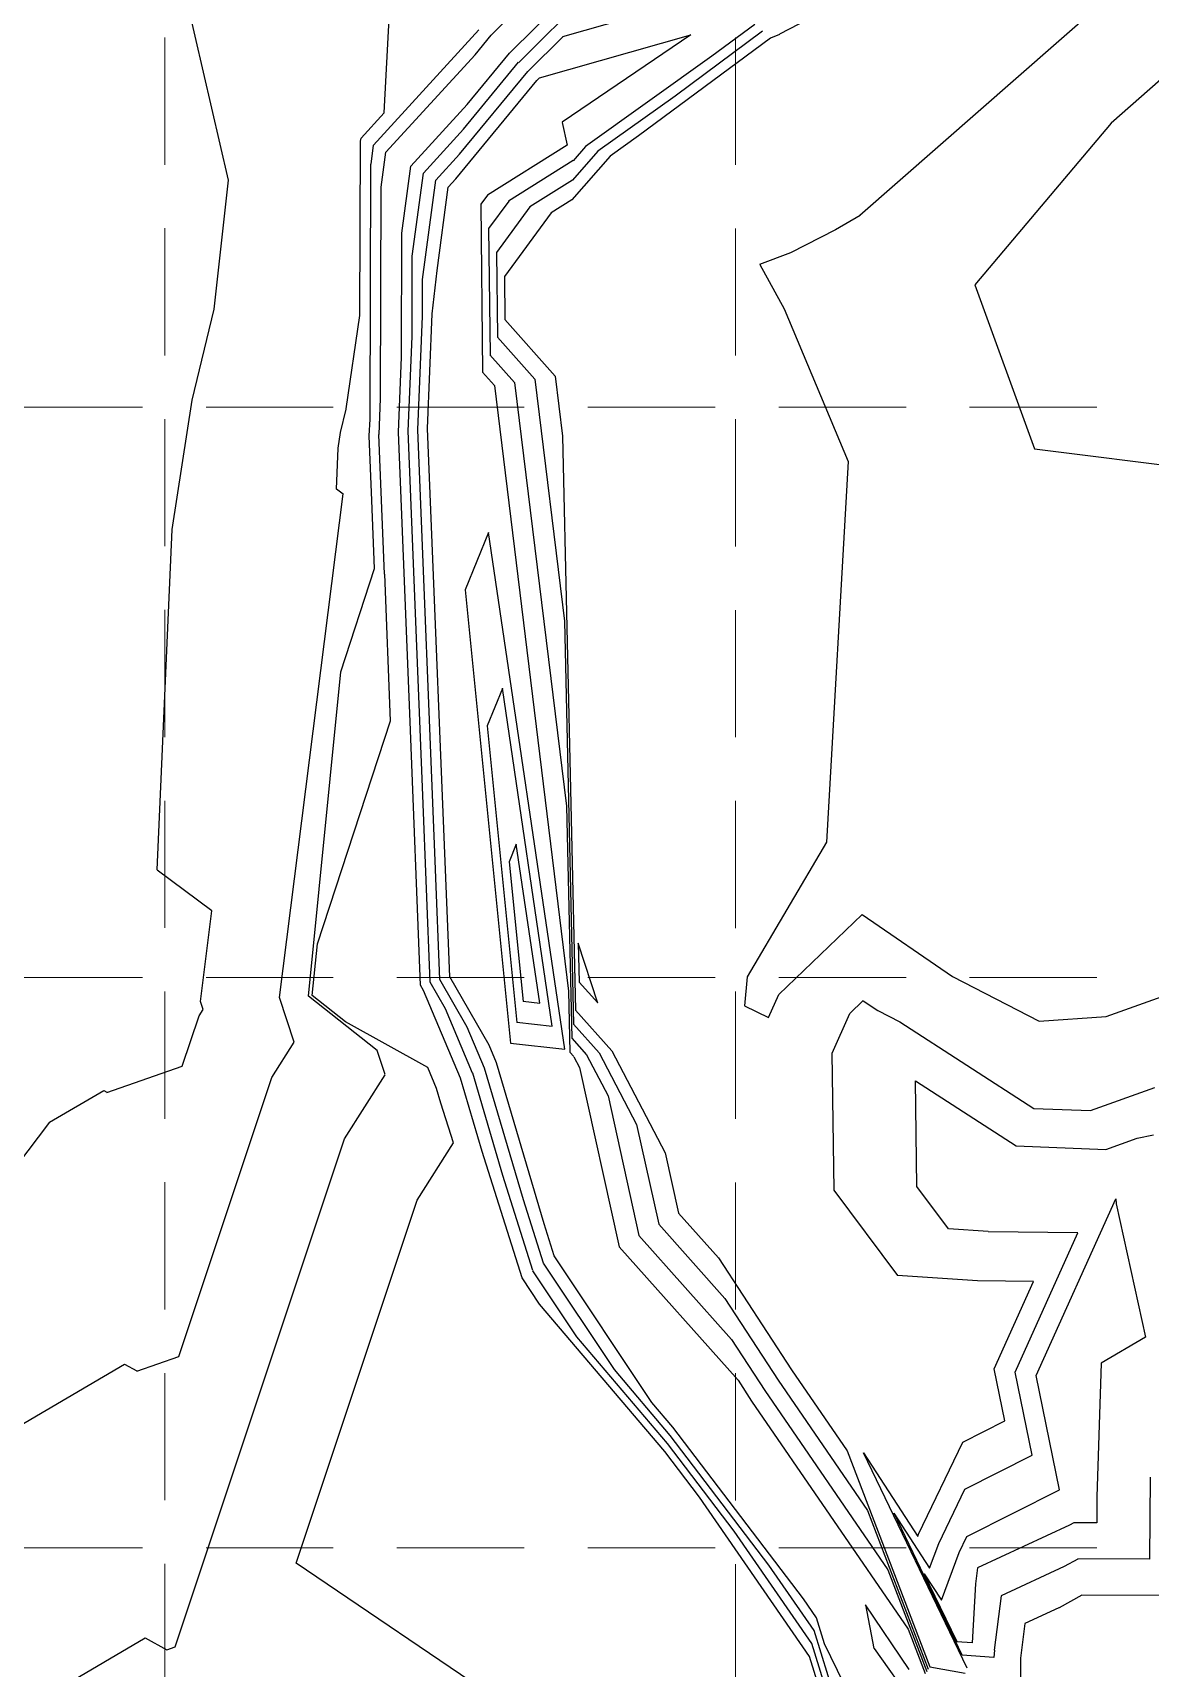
# Model space of a CAD drawing. Header units: feet. Extents: x 10084 to 13321, y 3329 to 8503.
# Drawn here: x 11764.7 to 11922.8, y 5657 to 5888.4 of the extents above; entities that cross this region are included whole.
import ezdxf

# ---------------------------------------------------------------- set-up
doc = ezdxf.new("R2010")
doc.units = ezdxf.units.FT
doc.header["$LTSCALE"] = 40
doc.header["$MEASUREMENT"] = 0
doc.linetypes.add('DASHED', pattern=[0.75, 0.5, -0.25])
doc.linetypes.add('HIDDEN', pattern=[0.375, 0.25, -0.125])
doc.layers.add('CONT-L', color=55, linetype='Continuous')
doc.layers.add('GRID', color=254, linetype='DASHED')

msp = doc.modelspace()

# ---------------------------------------------------------------- linework, layer by layer
at = {"layer": 'CONT-L', "color": 5}
for points, elevation in [([(11792.43, 5867.58), (11782.99, 5908.38)], 554), ([(11832.16, 5885.54), (11843.25, 5896.56)], 549), ([(11829.57, 5888.1), (11833.83, 5892.34)], 551), ([(11915.16, 5891.91), (11881.73, 5862.57)], 551), ([(11836.39, 5882.04), (11857.82, 5888.16)], 546), ([(11867.96, 5888.64), (11855.58, 5879.47)], 548), ([(11869.05, 5887.66), (11850.4, 5873.84)], 549), ([(11814.69, 5871.56), (11827.28, 5885.32)], 551), ([(11825.65, 5874.78), (11833.45, 5884.26)], 548), ([(11824.56, 5867.75), (11836.04, 5881.69)], 546), ([(11825.1, 5871.27), (11834.75, 5882.97)], 547), ([(11836.04, 5881.69), (11836.39, 5882.04)], 546), ([(11855.58, 5879.47), (11844.67, 5871.67)], 548), ([(11811.16, 5873.54), (11814.44, 5877.12)], 553), ([(11811.1, 5873.08), (11811.16, 5873.54)], 553), ([(11812.57, 5869.83), (11812.93, 5872.55)], 552), ([(11850.4, 5873.84), (11846.41, 5870.99)], 549), ([(11816.95, 5860.06), (11818.22, 5869.57)], 549), ([(11844.67, 5871.67), (11841.07, 5867.57)], 548), ([(11790.39, 5849.34), (11792.43, 5867.58)], 554), ([(11819.87, 5853.54), (11821.74, 5867.59)], 547), ([(11841.07, 5867.57), (11835.04, 5863.79)], 548), ([(11840.99, 5864.81), (11838.05, 5862.96)], 549), ([(11828.1, 5864.16), (11828.34, 5840.39)], 546), ([(11832.04, 5864.61), (11829.21, 5860.75)], 547), ([(11829.21, 5860.75), (11829.4, 5842.88)], 547), ([(11816.88, 5842.52), (11816.95, 5860.06)], 549), ([(11818.37, 5845.44), (11818.41, 5856.8)], 548), ([(11819.85, 5848.36), (11819.87, 5853.54)], 547), ([(11897.96, 5852.76), (11906.4, 5829.56)], 552), ([(11871.02, 5849.37), (11880.08, 5827.75)], 551), ([(11816.45, 5831.92), (11816.88, 5842.52)], 549), ([(11828.34, 5840.39), (11830.02, 5838.51)], 546), ([(11835.75, 5839.4), (11839.94, 5805.17)], 548), ([(11838.62, 5839.85), (11839.66, 5831.35)], 549), ([(11823.51, 5759.63), (11820.56, 5832.43)], 546), ([(11814.5, 5811.81), (11813.7, 5831.57)], 551), ([(11799.64, 5751.9), (11808.61, 5823.17)], 553), ([(11829.19, 5817.71), (11825.91, 5809.61)], 546), ([(11838.21, 5747.87), (11831.15, 5795.67)], 547), ([(11805, 5759.53), (11815.31, 5791.09)], 551), ([(11819.56, 5753.68), (11818.11, 5790.93)], 549), ([(11790.07, 5764.2), (11782.32, 5769.96)], 554), ([(11804.26, 5752.2), (11805, 5759.53)], 551), ([(11823.7, 5754.86), (11823.51, 5759.63)], 546), ([(11844.64, 5751.14), (11841.89, 5759.6)], 551), ([(11841.89, 5759.6), (11842.01, 5754.08)], 551), ([(11823.1, 5750.32), (11820.94, 5754.07)], 548), ([(11826.19, 5747.74), (11822.32, 5754.47)], 547), ([(11829.29, 5745.16), (11823.7, 5754.86)], 546), ([(11894.83, 5754.87), (11907.09, 5748.59)], 551), ([(11834.07, 5751.38), (11836.44, 5751.12)], 548), ([(11840.51, 5752.8), (11840.7, 5744.17)], 546), ([(11882.19, 5751.47), (11884.24, 5750.06)], 549), ([(11916.57, 5749.24), (11928.43, 5753.47)], 551), ([(11788.82, 5750.21), (11788.45, 5751.34)], 554), ([(11865.4, 5750.72), (11868.8, 5749.1)], 551), ([(11877.8, 5744.05), (11880.29, 5749.65)], 549), ([(11907.09, 5748.59), (11916.57, 5749.24)], 551), ([(11833.18, 5748.41), (11838.21, 5747.87)], 547), ([(11887.36, 5748.46), (11906.31, 5736.23)], 549), ([(11798.53, 5740.62), (11801.68, 5745.6)], 553), ([(11830.34, 5742.67), (11829.29, 5745.16)], 546), ([(11775.2, 5738.5), (11785.88, 5742.19)], 554), ([(11837.05, 5719.87), (11830.34, 5742.67)], 546), ([(11808.81, 5731.93), (11814.55, 5741)], 552), ([(11828.29, 5730.14), (11825.25, 5740.5)], 549), ([(11889.78, 5725.16), (11889.58, 5740.12)], 548), ([(11767.12, 5734.27), (11774.76, 5738.74)], 554), ([(11824.23, 5731.36), (11822.46, 5736.98)], 551), ([(11850.14, 5733.97), (11853.26, 5719.83)], 548), ([(11916.48, 5730.42), (11920.92, 5732.01)], 548), ([(11920.92, 5732.01), (11923.23, 5732.49)], 548), ([(11833.93, 5712.23), (11828.29, 5730.14)], 549), ([(11835.44, 5713.27), (11831.21, 5726.72)], 548), ([(11801.99, 5671.87), (11819.1, 5723.24)], 551), ([(11906.65, 5698.41), (11917.9, 5723.45)], 547), ([(11917.9, 5723.45), (11917.94, 5722.74)], 547), ([(11853.26, 5719.83), (11862.63, 5709.31)], 548), ([(11899.86, 5718.79), (11894.25, 5719.17)], 548), ([(11903.69, 5698.89), (11912.56, 5718.62)], 548), ([(11852.28, 5694.63), (11838.47, 5715.36)], 546), ([(11847.67, 5716.65), (11864.49, 5697.75)], 546), ([(11861.71, 5715.08), (11872.03, 5699.25)], 549), ([(11836.4, 5708.52), (11833.93, 5712.23)], 549), ([(11846.99, 5699.26), (11836.95, 5714.31)], 547), ([(11900.73, 5699.37), (11906.28, 5711.71)], 549), ([(11862.63, 5709.31), (11870.15, 5697.77)], 548), ([(11854.89, 5689.96), (11846.99, 5699.26)], 547), ([(11870.15, 5697.77), (11882.79, 5679.35)], 548), ([(11866.4, 5694.82), (11888.55, 5662.53)], 546), ([(11890.02, 5675.96), (11896.27, 5689.01)], 549), ([(11896.55, 5682.34), (11906.09, 5687.14)], 548), ([(11892.89, 5674.68), (11896.55, 5682.34)], 548), ([(11922.79, 5684.04), (11922.69, 5672.44)], 548), ([(11886.53, 5678.95), (11891.58, 5671.16)], 548), ([(11911.99, 5677.6), (11911.38, 5677.26)], 547), ([(11889.92, 5675.68), (11890.02, 5675.96)], 549), ([(11895.75, 5673.4), (11896.84, 5675.66)], 547), ([(11893.24, 5666.65), (11895.75, 5673.4)], 547), ([(11875.24, 5662.33), (11868.83, 5671.61)], 547), ([(11898.36, 5671.21), (11898.07, 5668.94)], 547), ([(11910.63, 5671.41), (11901.71, 5667.27)], 548), ([(11922.69, 5672.44), (11912.54, 5672.47)], 548), ([(11888.68, 5656.81), (11882.49, 5665.99)], 546), ([(11780.64, 5661.29), (11783.68, 5659.62)], 552), ([(11900.68, 5658.54), (11896.18, 5658.87)], 548)]:
    msp.add_lwpolyline(points, dxfattribs=dict(at, elevation=elevation))
at = {"layer": 'CONT-L', "color": 5, "extrusion": (0.998601, -0.052884, 0), "elevation": 11487.1}
msp.add_lwpolyline([(6493.69, 553), (6516.84, 553)], dxfattribs=at)
at = {"layer": 'CONT-L', "color": 5, "extrusion": (0.463628, -0.88603, 0), "elevation": 286.28}
msp.add_lwpolyline([(13262.74, 549), (13247.41, 549)], dxfattribs=at)
at = {"layer": 'CONT-L', "color": 5, "extrusion": (0.704644, -0.709561, 0), "elevation": 4163.14}
msp.add_lwpolyline([(12542.86, 548), (12556.39, 548)], dxfattribs=at)
at = {"layer": 'CONT-L', "color": 5, "extrusion": (0.274481, -0.961593, 0), "elevation": -2412}
msp.add_lwpolyline([(13001.11, 547), (13020.13, 547)], dxfattribs=at)
at = {"layer": 'CONT-L', "color": 5, "extrusion": (0.737908, -0.674902, 0)}
for points, elevation in [([(12305.96, 552), (12328.04, 552)], 4753.46), ([(12307.34, 549), (12319.15, 549)], 4759.37), ([(12307.8, 548), (12316.19, 548)], 4761.33), ([(12308.25, 547), (12313.23, 547)], 4763.3), ([(12308.71, 546), (12310.27, 546)], 4765.27)]:
    msp.add_lwpolyline(points, dxfattribs=dict(at, elevation=elevation))
at = {"layer": 'CONT-L', "color": 5, "extrusion": (0.771705, -0.635981, 0)}
for points, elevation in [([(12063.66, 551), (12067.26, 551)], 5384.22), ([(12057.54, 549), (12066.93, 549)], 5387.84)]:
    msp.add_lwpolyline(points, dxfattribs=dict(at, elevation=elevation))
at = {"layer": 'CONT-L', "color": 5, "extrusion": (0.562349, -0.8269, 0), "elevation": 1799.31}
msp.add_lwpolyline([(13116.43, 546), (13094.39, 546)], dxfattribs=at)
at = {"layer": 'CONT-L', "color": 5, "extrusion": (0.595355, -0.803463, 0), "elevation": 2332.9}
msp.add_lwpolyline([(13041, 547), (13033.41, 547)], dxfattribs=at)
at = {"layer": 'CONT-L', "color": 5, "extrusion": (-0.395077, 0.918648, 0), "elevation": 719.5}
msp.add_lwpolyline([(-13230.95, 549), (-13229.56, 549)], dxfattribs=at)
at = {"layer": 'CONT-L', "color": 5, "extrusion": (-0.659658, 0.751566, 0), "elevation": -3445.36}
msp.add_lwpolyline([(-12854.35, 552), (-12832.51, 552)], dxfattribs=at)
at = {"layer": 'CONT-L', "color": 5, "extrusion": (-0.704644, 0.709561, 0), "elevation": -4164.96}
msp.add_lwpolyline([(-12542.87, 547), (-12549.89, 547)], dxfattribs=at)
at = {"layer": 'CONT-L', "color": 5, "extrusion": (-0.581346, 0.813656, 0), "elevation": -2106.76}
msp.add_lwpolyline([(-13071.87, 547), (-13049.93, 547)], dxfattribs=at)
at = {"layer": 'CONT-L', "color": 5, "extrusion": (0.977075, 0.212896, 0), "elevation": 12819.1}
msp.add_lwpolyline([(3220.45, 546), (3217.13, 546)], dxfattribs=at)
at = {"layer": 'CONT-L', "color": 5, "extrusion": (0.764838, -0.644223, 0), "elevation": 5329.53}
msp.add_lwpolyline([(12171.28, 552), (12141.35, 552)], dxfattribs=at)
at = {"layer": 'CONT-L', "color": 5, "extrusion": (0.999993, -0.00373, 0)}
for points, elevation in [([(5892.44, 553), (5917.1, 553)], 11789.11), ([(5877.79, 552), (5913.85, 552)], 11790.59), ([(5880.71, 551), (5910.6, 551)], 11792.06)]:
    msp.add_lwpolyline(points, dxfattribs=dict(at, elevation=elevation))
at = {"layer": 'CONT-L', "color": 5, "extrusion": (0.531717, -0.846922, 0)}
for points, elevation in [([(13150.33, 546), (13137.02, 546)], 1322.13), ([(13149.89, 547), (13139.13, 547)], 1324.42)]:
    msp.add_lwpolyline(points, dxfattribs=dict(at, elevation=elevation))
at = {"layer": 'CONT-L', "color": 5, "extrusion": (0.751614, -0.659603, 0)}
for points, elevation in [([(12225.36, 547), (12222.69, 547)], 5027.89), ([(12226.65, 549), (12218.42, 549)], 5031.41)]:
    msp.add_lwpolyline(points, dxfattribs=dict(at, elevation=elevation))
at = {"layer": 'CONT-L', "color": 5, "extrusion": (0.991281, -0.131761, 0)}
for points, elevation in [([(7372.05, 551), (7377.08, 551)], 10938.04), ([(7362.95, 548), (7374.83, 548)], 10943.67), ([(7361.42, 546), (7373.33, 546)], 10947.43)]:
    msp.add_lwpolyline(points, dxfattribs=dict(at, elevation=elevation))
at = {"layer": 'CONT-L', "color": 5, "extrusion": (0.807118, -0.59039, 0)}
for points, elevation in [([(11717.84, 546), (11716.26, 546)], 6084.53), ([(11720.06, 548), (11712.08, 548)], 6090.36), ([(11721.17, 549), (11709.98, 549)], 6093.27)]:
    msp.add_lwpolyline(points, dxfattribs=dict(at, elevation=elevation))
at = {"layer": 'CONT-L', "color": 5, "extrusion": (0.499435, -0.866351, 0), "elevation": 855.11}
msp.add_lwpolyline([(13221.73, 551), (13217.72, 551)], dxfattribs=at)
at = {"layer": 'CONT-L', "color": 5, "extrusion": (-0.457957, 0.888975, 0), "elevation": -229.83}
msp.add_lwpolyline([(-13243.36, 551), (-13236.2, 551)], dxfattribs=at)
at = {"layer": 'CONT-L', "color": 5, "extrusion": (0.999947, 0.010265, 0)}
for points, elevation in [([(5735.59, 548), (5723.62, 548)], 11889.83), ([(5732.17, 549), (5726.1, 549)], 11890.91)]:
    msp.add_lwpolyline(points, dxfattribs=dict(at, elevation=elevation))
at = {"layer": 'CONT-L', "color": 5, "extrusion": (0.354061, -0.935222, 0), "elevation": -1274.49}
msp.add_lwpolyline([(13176.7, 551), (13172.04, 551)], dxfattribs=at)
at = {"layer": 'CONT-L', "color": 5, "extrusion": (0.874862, 0.484372, 0), "elevation": 13218.77}
msp.add_lwpolyline([(-625.43, 551), (-632.6, 551)], dxfattribs=at)
at = {"layer": 'CONT-L', "color": 5, "extrusion": (0.993484, -0.113969, 0), "elevation": 11077.64}
msp.add_lwpolyline([(7157.82, 546), (7163.98, 546)], dxfattribs=at)
at = {"layer": 'CONT-L', "color": 5, "extrusion": (0.972198, -0.234162, 0)}
for points, elevation in [([(8434.32, 554), (8447.57, 554)], 10092.89), ([(8434.78, 553), (8438.19, 553)], 10114.37)]:
    msp.add_lwpolyline(points, dxfattribs=dict(at, elevation=elevation))
at = {"layer": 'CONT-L', "color": 5, "extrusion": (0.99915, -0.041217, 0)}
for points, elevation in [([(6314.68, 546), (6330.93, 546)], 11570.12), ([(6314.45, 547), (6330.56, 547)], 11568.76), ([(6314.22, 548), (6327.59, 548)], 11567.4), ([(6313.54, 551), (6318.65, 551)], 11563.31), ([(6313.31, 552), (6315.68, 552)], 11561.94)]:
    msp.add_lwpolyline(points, dxfattribs=dict(at, elevation=elevation))
at = {"layer": 'CONT-L', "color": 5, "extrusion": (0.989429, -0.145015, 0), "elevation": 10838.05}
msp.add_lwpolyline([(7486.01, 553), (7499.38, 553)], dxfattribs=at)
at = {"layer": 'CONT-L', "color": 5, "extrusion": (0.747897, 0.663814, 0)}
for points, elevation in [([(-3480.33, 549), (-3491.04, 549)], 12730.65), ([(-3481.49, 548), (-3489.47, 548)], 12728.2), ([(-3482.65, 547), (-3487.9, 547)], 12725.76)]:
    msp.add_lwpolyline(points, dxfattribs=dict(at, elevation=elevation))
at = {"layer": 'CONT-L', "color": 5, "extrusion": (0.992592, 0.121495, 0)}
for points, elevation in [([(4357.97, 546), (4271.63, 546)], 12451.73), ([(4358.06, 547), (4297.65, 547)], 12454.63)]:
    msp.add_lwpolyline(points, dxfattribs=dict(at, elevation=elevation))
at = {"layer": 'CONT-L', "color": 5, "extrusion": (0.988316, -0.152418, 0)}
for points, elevation in [([(7546.33, 554), (7564.86, 554)], 10759.98), ([(7561.3, 553), (7563.53, 553)], 10781.42)]:
    msp.add_lwpolyline(points, dxfattribs=dict(at, elevation=elevation))
at = {"layer": 'CONT-L', "color": 5, "extrusion": (0.999181, 0.040474, 0)}
for points, elevation in [([(5339.37, 552), (5348.53, 552)], 12038.67), ([(5307.87, 549), (5348.88, 549)], 12042.8), ([(5297.37, 548), (5349, 548)], 12044.18), ([(5286.87, 547), (5349.12, 547)], 12045.56)]:
    msp.add_lwpolyline(points, dxfattribs=dict(at, elevation=elevation))
at = {"layer": 'CONT-L', "color": 5, "extrusion": (0.999746, 0.022537, 0)}
for points, elevation in [([(5563.04, 549), (5481.78, 549)], 11968.07), ([(5536.86, 548), (5479.81, 548)], 11967.77), ([(5510.68, 547), (5477.83, 547)], 11967.46)]:
    msp.add_lwpolyline(points, dxfattribs=dict(at, elevation=elevation))
at = {"layer": 'CONT-L', "color": 5, "extrusion": (0.999013, -0.044412, 0)}
for points, elevation in [([(6342.52, 553), (6348.33, 553)], 11537.37), ([(6287.55, 554), (6335.78, 554)], 11514.44)]:
    msp.add_lwpolyline(points, dxfattribs=dict(at, elevation=elevation))
at = {"layer": 'CONT-L', "color": 5, "extrusion": (0.998374, -0.057011, 0), "elevation": 11528.51}
msp.add_lwpolyline([(6495.58, 551), (6441.64, 551)], dxfattribs=at)
at = {"layer": 'CONT-L', "color": 5, "extrusion": (-0.124628, -0.992203, 0), "elevation": -7267.98}
msp.add_lwpolyline([(11087.05, 552), (11132.6, 552)], dxfattribs=at)
at = {"layer": 'CONT-L', "color": 5, "extrusion": (-0.596875, -0.802334, 0), "elevation": -11720.39}
msp.add_lwpolyline([(5998.75, 553), (5997.59, 553)], dxfattribs=at)
at = {"layer": 'CONT-L', "color": 5, "extrusion": (0.999245, 0.038857, 0)}
for points, elevation in [([(5349.23, 552), (5358.83, 552)], 12030.02), ([(5327.6, 551), (5348.34, 551)], 12031.41), ([(5290.4, 548), (5316.84, 548)], 12035.6), ([(5290.74, 547), (5306.34, 547)], 12036.99)]:
    msp.add_lwpolyline(points, dxfattribs=dict(at, elevation=elevation))
at = {"layer": 'CONT-L', "color": 5, "extrusion": (0.989272, 0.146085, 0)}
for points, elevation in [([(3953.35, 546), (4027.23, 546)], 12552.16), ([(3960.3, 548), (3983.05, 548)], 12549.61)]:
    msp.add_lwpolyline(points, dxfattribs=dict(at, elevation=elevation))
at = {"layer": 'CONT-L', "color": 5, "extrusion": (0.950531, -0.310631, 0), "elevation": 9423.11}
msp.add_lwpolyline([(9179.22, 552), (9194.6, 552)], dxfattribs=at)
at = {"layer": 'CONT-L', "color": 5, "extrusion": (0.995097, 0.098908, 0)}
for points, elevation in [([(4611.45, 546), (4546.96, 546)], 12342.54), ([(4592, 547), (4549.82, 547)], 12343.72), ([(4572.55, 548), (4552.69, 548)], 12344.9)]:
    msp.add_lwpolyline(points, dxfattribs=dict(at, elevation=elevation))
at = {"layer": 'CONT-L', "color": 5, "extrusion": (0.99503, -0.099578, 0), "elevation": 11172.26}
msp.add_lwpolyline([(6898.93, 552), (6945.05, 552)], dxfattribs=at)
at = {"layer": 'CONT-L', "color": 5, "extrusion": (0.926999, -0.375063, 0)}
for points, elevation in [([(9810.01, 547), (9804.3, 547)], 8793.73), ([(9790.31, 548), (9787.63, 548)], 8803.82)]:
    msp.add_lwpolyline(points, dxfattribs=dict(at, elevation=elevation))
at = {"layer": 'CONT-L', "color": 5, "extrusion": (0.861782, -0.50728, 0), "elevation": 7306.4}
msp.add_lwpolyline([(11000.81, 551), (10978.69, 551)], dxfattribs=at)
at = {"layer": 'CONT-L', "color": 5, "extrusion": (0.992174, -0.124862, 0), "elevation": 10978.07}
msp.add_lwpolyline([(7178.26, 554), (7191.21, 554)], dxfattribs=at)
at = {"layer": 'CONT-L', "color": 5, "extrusion": (0.692399, -0.721515, 0)}
for points, elevation in [([(12547.48, 551), (12563.83, 551)], 4068.54), ([(12552.86, 549), (12555.49, 549)], 4077.44)]:
    msp.add_lwpolyline(points, dxfattribs=dict(at, elevation=elevation))
at = {"layer": 'CONT-L', "color": 5, "extrusion": (-0.567202, -0.823579, 0), "elevation": -11486.36}
msp.add_lwpolyline([(6516.63, 551), (6532.16, 551)], dxfattribs=at)
at = {"layer": 'CONT-L', "color": 5, "extrusion": (0.745567, 0.666431, 0)}
for points, elevation in [([(-3601.82, 551), (-3605.77, 551)], 12663.71), ([(-3604.43, 549), (-3612.16, 549)], 12660.68), ([(-3605.74, 548), (-3611.16, 548)], 12659.16), ([(-3607.04, 547), (-3610.17, 547)], 12657.64), ([(-3608.35, 546), (-3609.17, 546)], 12656.13)]:
    msp.add_lwpolyline(points, dxfattribs=dict(at, elevation=elevation))
at = {"layer": 'CONT-L', "color": 5, "extrusion": (0.995552, -0.094209, 0), "elevation": 11270.85}
msp.add_lwpolyline([(6847.12, 551), (6842.98, 551)], dxfattribs=at)
at = {"layer": 'CONT-L', "color": 5, "extrusion": (0.951141, 0.308758, 0)}
for points, elevation in [([(1821.02, 553), (1827.64, 553)], 12999.06), ([(1812.67, 552), (1816.27, 552)], 13009.88)]:
    msp.add_lwpolyline(points, dxfattribs=dict(at, elevation=elevation))
at = {"layer": 'CONT-L', "color": 5, "extrusion": (-0.620795, -0.783973, 0)}
for points, elevation in [([(5695.31, 552), (5682.9, 552)], -11837.19), ([(5689.29, 551), (5683.29, 551)], -11837.6)]:
    msp.add_lwpolyline(points, dxfattribs=dict(at, elevation=elevation))
at = {"layer": 'CONT-L', "color": 5, "extrusion": (0.86647, 0.499228, 0), "elevation": 13113.7}
msp.add_lwpolyline([(-916.16, 549), (-915.27, 549)], dxfattribs=at)
at = {"layer": 'CONT-L', "color": 5, "extrusion": (0.921072, 0.389392, 0)}
for points, elevation in [([(682.75, 549), (696.23, 549)], 13127.21), ([(682.76, 548), (692.64, 548)], 13129.05), ([(682.76, 547), (689.06, 547)], 13130.9), ([(682.74, 551), (685.95, 551)], 13123.52)]:
    msp.add_lwpolyline(points, dxfattribs=dict(at, elevation=elevation))
at = {"layer": 'CONT-L', "color": 5, "extrusion": (0.913855, -0.406041, 0), "elevation": 8511.99}
msp.add_lwpolyline([(10073.06, 551), (10076.62, 551)], dxfattribs=at)
at = {"layer": 'CONT-L', "color": 5, "extrusion": (0.948767, -0.315976, 0)}
for points, elevation in [([(9172.05, 554), (9179.56, 554)], 9367.66), ([(9132.92, 553), (9174.56, 553)], 9380.16), ([(9093.79, 552), (9169.57, 552)], 9392.67)]:
    msp.add_lwpolyline(points, dxfattribs=dict(at, elevation=elevation))
at = {"layer": 'CONT-L', "color": 5, "extrusion": (0.845196, -0.534457, 0)}
for points, elevation in [([(11159.6, 554), (11160.67, 554)], 6890.62), ([(11154.06, 551), (11163.66, 551)], 6930.63)]:
    msp.add_lwpolyline(points, dxfattribs=dict(at, elevation=elevation))
at = {"layer": 'CONT-L', "color": 5, "extrusion": (0.455776, 0.890094, 0), "elevation": 10534.65}
msp.add_lwpolyline([(-7957.35, 549), (-7960.86, 549)], dxfattribs=at)
at = {"layer": 'CONT-L', "color": 5, "extrusion": (-0.486389, -0.873742, 0), "elevation": -10766.44}
msp.add_lwpolyline([(7535.32, 551), (7522, 551)], dxfattribs=at)
at = {"layer": 'CONT-L', "color": 5, "extrusion": (-0.106852, -0.994275, 0), "elevation": -6976.86}
msp.add_lwpolyline([(11150.64, 546), (11158.37, 546)], dxfattribs=at)
at = {"layer": 'CONT-L', "color": 5, "extrusion": (0.886095, 0.463504, 0)}
for points, elevation in [([(-399.14, 546), (-400.87, 546)], 13154.63), ([(-399.73, 547), (-406.31, 547)], 13156.35), ([(-400.33, 548), (-411.75, 548)], 13158.06), ([(-400.92, 549), (-417.19, 549)], 13159.78)]:
    msp.add_lwpolyline(points, dxfattribs=dict(at, elevation=elevation))
at = {"layer": 'CONT-L', "color": 5, "extrusion": (0.999909, 0.013506, 0), "elevation": 11954.3}
msp.add_lwpolyline([(5563.69, 549), (5583.1, 549)], dxfattribs=at)
at = {"layer": 'CONT-L', "color": 5, "extrusion": (0.959348, 0.282226, 0)}
for points, elevation in [([(2154.84, 548), (2169.95, 548)], 12966.48), ([(2150.73, 547), (2170.17, 547)], 12968.31), ([(2167.16, 551), (2169.31, 551)], 12960.98)]:
    msp.add_lwpolyline(points, dxfattribs=dict(at, elevation=elevation))
at = {"layer": 'CONT-L', "color": 5, "extrusion": (0.97639, 0.216013, 0)}
for points, elevation in [([(3048.41, 546), (3022.43, 546)], 12802.82), ([(3043.61, 547), (3023.38, 547)], 12805.9), ([(3034, 549), (3025.28, 549)], 12812.05)]:
    msp.add_lwpolyline(points, dxfattribs=dict(at, elevation=elevation))
at = {"layer": 'CONT-L', "color": 5, "extrusion": (-0.542031, -0.840358, 0), "elevation": -11268.28}
msp.add_lwpolyline([(6880.18, 548), (6897.14, 548)], dxfattribs=at)
at = {"layer": 'CONT-L', "color": 5, "extrusion": (-0.480296, -0.877106, 0), "elevation": -10688.86}
msp.add_lwpolyline([(7571.42, 554), (7571.92, 554)], dxfattribs=at)
at = {"layer": 'CONT-L', "color": 5, "extrusion": (0.335904, -0.941896, 0), "elevation": -1400.57}
msp.add_lwpolyline([(13148.77, 549), (13158.43, 549)], dxfattribs=at)
at = {"layer": 'CONT-L', "color": 5, "extrusion": (-0.039779, -0.999209, 0)}
for points, elevation in [([(11668.71, 549), (11676.72, 549)], -6205.31), ([(11666.44, 548), (11679.1, 548)], -6199.91)]:
    msp.add_lwpolyline(points, dxfattribs=dict(at, elevation=elevation))
at = {"layer": 'CONT-L', "color": 5, "extrusion": (0.797468, -0.603361, 0), "elevation": 5924.07}
msp.add_lwpolyline([(11608.57, 554), (11672.72, 554)], dxfattribs=at)
at = {"layer": 'CONT-L', "color": 5, "extrusion": (0.801178, 0.598426, 0)}
for points, elevation in [([(-2536.72, 549), (-2521.69, 549)], 12942.22), ([(-2535.75, 548), (-2528.28, 548)], 12951.92)]:
    msp.add_lwpolyline(points, dxfattribs=dict(at, elevation=elevation))
at = {"layer": 'CONT-L', "color": 5, "extrusion": (0.953943, 0.299988, 0)}
for points, elevation in [([(1900.19, 547), (1909.6, 547)], 13006), ([(1900.73, 546), (1905.46, 546)], 13007.76)]:
    msp.add_lwpolyline(points, dxfattribs=dict(at, elevation=elevation))
at = {"layer": 'CONT-L', "color": 5, "extrusion": (0.746929, 0.664904, 0)}
for points, elevation in [([(-3609.65, 549), (-3618.14, 549)], 12659.83), ([(-3608.3, 547), (-3628, 547)], 12653.53)]:
    msp.add_lwpolyline(points, dxfattribs=dict(at, elevation=elevation))
at = {"layer": 'CONT-L', "color": 5, "extrusion": (0.976732, 0.214461, 0), "elevation": 12867.95}
msp.add_lwpolyline([(3033.65, 547), (3014.3, 547)], dxfattribs=at)
at = {"layer": 'CONT-L', "color": 5, "extrusion": (-0.013099, -0.999914, 0)}
for points, elevation in [([(11836.63, 548), (11823.93, 548)], -5874.17), ([(11830.44, 549), (11822.5, 549)], -5867.18)]:
    msp.add_lwpolyline(points, dxfattribs=dict(at, elevation=elevation))
at = {"layer": 'CONT-L', "color": 5, "extrusion": (0.832069, 0.554672, 0), "elevation": 13016.89}
msp.add_lwpolyline([(-1822.23, 548), (-1810.96, 548)], dxfattribs=at)
at = {"layer": 'CONT-L', "color": 5, "extrusion": (-0.068687, -0.997638, 0), "elevation": -6515.59}
msp.add_lwpolyline([(11477.91, 549), (11466.6, 549)], dxfattribs=at)
at = {"layer": 'CONT-L', "color": 5, "extrusion": (0.761901, 0.647693, 0)}
for points, elevation in [([(-3344.4, 549), (-3317.03, 549)], 12715.54), ([(-3343.77, 548), (-3323.99, 548)], 12716.57), ([(-3342.51, 546), (-3337.9, 546)], 12718.64)]:
    msp.add_lwpolyline(points, dxfattribs=dict(at, elevation=elevation))
at = {"layer": 'CONT-L', "color": 5, "extrusion": (0.837759, 0.54604, 0)}
for points, elevation in [([(-1699.8, 547), (-1708.44, 547)], 13053.16), ([(-1705.14, 546), (-1708.65, 546)], 13050.78)]:
    msp.add_lwpolyline(points, dxfattribs=dict(at, elevation=elevation))
at = {"layer": 'CONT-L', "color": 5, "extrusion": (0.504968, -0.863138, 0), "elevation": 1097.08}
msp.add_lwpolyline([(13170.67, 547), (13163.41, 547)], dxfattribs=at)
at = {"layer": 'CONT-L', "color": 5, "extrusion": (0.326134, -0.945323, 0)}
for points, elevation in [([(12994.04, 553), (13000.32, 553)], -1545.78), ([(12985.19, 552), (12986.45, 552)], -1507.11)]:
    msp.add_lwpolyline(points, dxfattribs=dict(at, elevation=elevation))
at = {"layer": 'CONT-L', "color": 5, "extrusion": (0.505138, -0.863038, 0)}
for points, elevation in [([(13008.78, 553), (13043.91, 553)], 1030.04), ([(12999.69, 552), (13026.88, 552)], 1064.94)]:
    msp.add_lwpolyline(points, dxfattribs=dict(at, elevation=elevation))
at = {"layer": 'CONT-L', "color": 5, "extrusion": (0.480296, 0.877106, 0), "elevation": 10656.31}
msp.add_lwpolyline([(-7592.6, 553), (-7594.58, 553)], dxfattribs=at)
at = {"layer": 'CONT-L', "color": 5, "extrusion": (0.824637, 0.565663, 0)}
for points, elevation in [([(-2015.76, 549), (-2029.69, 549)], 13013.96), ([(-2016.07, 547), (-2046.82, 547)], 13009.2)]:
    msp.add_lwpolyline(points, dxfattribs=dict(at, elevation=elevation))
at = {"layer": 'CONT-L', "color": 5, "extrusion": (0.979863, 0.19967, 0)}
for points, elevation in [([(3200.88, 549), (3208.39, 549)], 12799.08), ([(3195.33, 548), (3207.33, 548)], 12801.89), ([(3189.78, 547), (3206.27, 547)], 12804.69)]:
    msp.add_lwpolyline(points, dxfattribs=dict(at, elevation=elevation))
at = {"layer": 'CONT-L', "color": 5, "extrusion": (0.999529, -0.030695, 0), "elevation": 11735.25}
msp.add_lwpolyline([(6063.24, 547), (6044.34, 547)], dxfattribs=at)
at = {"layer": 'CONT-L', "color": 5, "extrusion": (0.450188, -0.892934, 0), "elevation": 275.65}
msp.add_lwpolyline([(13183.7, 549), (13190.38, 549)], dxfattribs=at)
at = {"layer": 'CONT-L', "color": 5, "extrusion": (0.796353, 0.604832, 0)}
for points, elevation in [([(-2662.05, 547), (-2639, 547)], 12882.15), ([(-2668.83, 546), (-2638.32, 546)], 12883.15), ([(-2648.48, 549), (-2640.37, 549)], 12880.15), ([(-2655.26, 548), (-2639.69, 548)], 12881.15)]:
    msp.add_lwpolyline(points, dxfattribs=dict(at, elevation=elevation))
at = {"layer": 'CONT-L', "color": 5, "extrusion": (0.933889, 0.357563, 0)}
for points, elevation in [([(1063.92, 549), (1031.21, 549)], 13128.25), ([(1055.03, 548), (1030.98, 548)], 13127.93), ([(1046.15, 547), (1030.76, 547)], 13127.61), ([(1037.27, 546), (1030.54, 546)], 13127.3)]:
    msp.add_lwpolyline(points, dxfattribs=dict(at, elevation=elevation))
at = {"layer": 'CONT-L', "color": 5, "extrusion": (0.901293, 0.43321, 0)}
for points, elevation in [([(-55.25, 549), (-21.4, 549)], 13173.27), ([(-53.25, 548), (-30.98, 548)], 13173.43), ([(-51.25, 547), (-40.55, 547)], 13173.58)]:
    msp.add_lwpolyline(points, dxfattribs=dict(at, elevation=elevation))
at = {"layer": 'CONT-L', "color": 5, "extrusion": (0.839054, 0.544048, 0)}
for points, elevation in [([(-1692.39, 549), (-1706.49, 549)], 13064.12), ([(-1711.42, 547), (-1715.87, 547)], 13062)]:
    msp.add_lwpolyline(points, dxfattribs=dict(at, elevation=elevation))
at = {"layer": 'CONT-L', "color": 5, "extrusion": (-0.450188, 0.892934, 0), "elevation": -287.83}
msp.add_lwpolyline([(-13178.2, 547), (-13192.88, 547)], dxfattribs=at)
at = {"layer": 'CONT-L', "color": 5, "extrusion": (0.822858, 0.568246, 0)}
for points, elevation in [([(-2091.4, 549), (-2064.02, 549)], 12986.63), ([(-2090.09, 548), (-2070.75, 548)], 12987.93), ([(-2087.45, 546), (-2084.21, 546)], 12990.54)]:
    msp.add_lwpolyline(points, dxfattribs=dict(at, elevation=elevation))
at = {"layer": 'CONT-L', "color": 5, "extrusion": (0.999968, -0.008006, 0), "elevation": 11869.38}
msp.add_lwpolyline([(5776.49, 547), (5772.8, 547)], dxfattribs=at)
at = {"layer": 'CONT-L', "color": 5, "extrusion": (-0.002336, -0.999997, 0)}
for points, elevation in [([(11901.93, 547), (11898.7, 547)], -5705.41), ([(11916.9, 549), (11899.82, 549)], -5695.15)]:
    msp.add_lwpolyline(points, dxfattribs=dict(at, elevation=elevation))
at = {"layer": 'CONT-L', "color": 5, "extrusion": (0.421636, -0.906765, 0), "elevation": -125.68}
msp.add_lwpolyline([(13194.57, 547), (13180.2, 547)], dxfattribs=at)
at = {"layer": 'CONT-L', "color": 5, "extrusion": (0.937299, -0.348526, 0), "elevation": 9169.42}
msp.add_lwpolyline([(9460.1, 548), (9463.85, 548)], dxfattribs=at)
at = {"layer": 'CONT-L', "color": 5, "extrusion": (-0.560434, -0.828199, 0), "elevation": -11311.67}
msp.add_lwpolyline([(6630.83, 551), (6595.69, 551)], dxfattribs=at)
at = {"layer": 'CONT-L', "color": 5, "extrusion": (-0.483814, 0.875171, 0), "elevation": -799.08}
msp.add_lwpolyline([(-13169.93, 548), (-13167.74, 548)], dxfattribs=at)
at = {"layer": 'CONT-L', "color": 5, "extrusion": (0.9985, -0.054746, 0)}
for points, elevation in [([(6311.8, 547), (6303.44, 547)], 11569.88), ([(6302.6, 548), (6301.57, 548)], 11573.05)]:
    msp.add_lwpolyline(points, dxfattribs=dict(at, elevation=elevation))
at = {"layer": 'CONT-L', "color": 5, "extrusion": (0.98108, 0.193601, 0), "elevation": 12754.62}
msp.add_lwpolyline([(3258.33, 546), (3252.03, 546)], dxfattribs=at)
at = {"layer": 'CONT-L', "color": 5, "extrusion": (0.992, -0.126239, 0)}
for points, elevation in [([(7124.39, 548), (7116.63, 548)], 11091.06), ([(7120.9, 549), (7115.99, 549)], 11094.89)]:
    msp.add_lwpolyline(points, dxfattribs=dict(at, elevation=elevation))
at = {"layer": 'CONT-L', "color": 5, "extrusion": (0.483814, -0.875171, 0), "elevation": 803.84}
msp.add_lwpolyline([(13167.92, 549), (13164.25, 549)], dxfattribs=at)
at = {"layer": 'CONT-L', "color": 5, "extrusion": (0.955051, 0.296443, 0)}
for points, elevation in [([(1885.28, 546), (1889.13, 546)], 13020.86), ([(1874.07, 547), (1887.48, 547)], 13020.01), ([(1862.87, 548), (1885.84, 548)], 13019.16), ([(1865.63, 549), (1884.19, 549)], 13018.31)]:
    msp.add_lwpolyline(points, dxfattribs=dict(at, elevation=elevation))
at = {"layer": 'CONT-L', "color": 5, "extrusion": (-0.421636, 0.906765, 0), "elevation": 115.71}
msp.add_lwpolyline([(-13188.26, 549), (-13182.96, 549)], dxfattribs=at)
at = {"layer": 'CONT-L', "color": 5, "extrusion": (0.899146, 0.437649, 0), "elevation": 13156.19}
msp.add_lwpolyline([(-141.5, 546), (-108.25, 546)], dxfattribs=at)
at = {"layer": 'CONT-L', "color": 5, "extrusion": (0.813902, 0.581003, 0), "elevation": 12960.54}
msp.add_lwpolyline([(-2297.94, 546), (-2307.34, 546)], dxfattribs=at)
at = {"layer": 'CONT-L', "color": 5, "extrusion": (-0.072698, -0.997354, 0), "elevation": -6510.54}
msp.add_lwpolyline([(11454.62, 547), (11452.45, 547)], dxfattribs=at)
at = {"layer": 'CONT-L', "color": 5, "extrusion": (-0.178414, -0.983955, 0), "elevation": -7688.07}
msp.add_lwpolyline([(10691.49, 549), (10696.58, 549)], dxfattribs=at)
at = {"layer": 'CONT-L', "color": 5, "extrusion": (0.999992, 0.00393, 0), "elevation": 11926.59}
msp.add_lwpolyline([(5611.62, 549), (5588.37, 549)], dxfattribs=at)
at = {"layer": 'GRID', "color": 252, "linetype": 'HIDDEN', "lineweight": 0, "ltscale": 1.8}
for p, q in [((11783.43, 3736.77), (11783.43, 8418.16)), ((11864.14, 3736.75), (11864.14, 8418.16)), ((10169.24, 5835.45), (13236.21, 5835.45)), ((10169.24, 5754.74), (13236.21, 5754.74)), ((10169.24, 5674.03), (13236.21, 5674.03))]:
    msp.add_line(p, q, dxfattribs=at)

doc.saveas('drawing.dxf')
